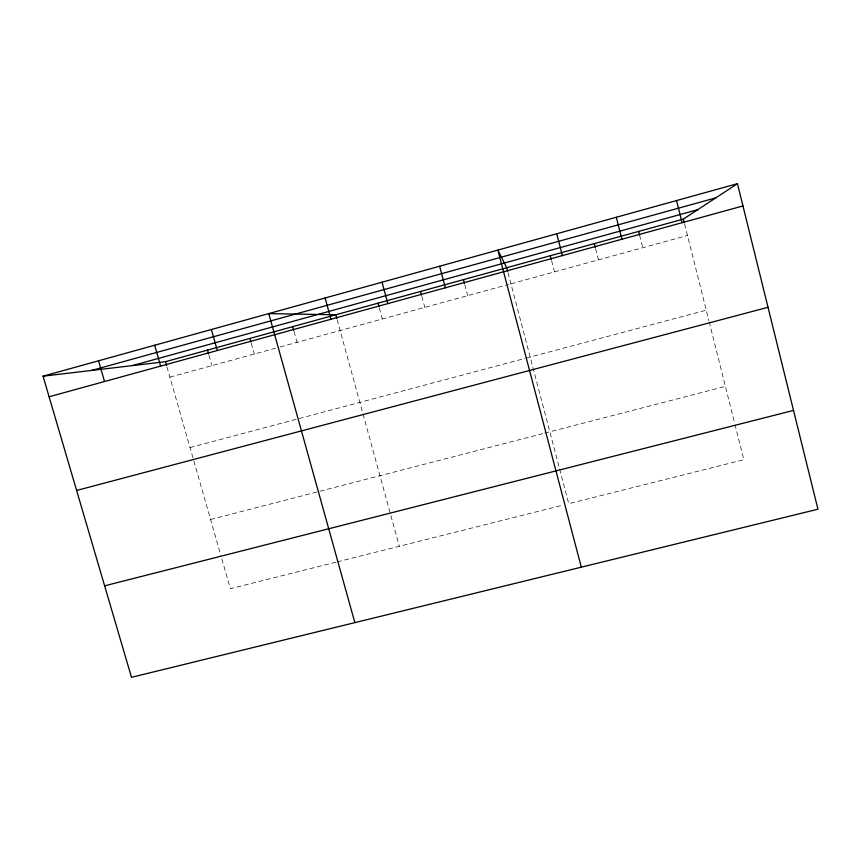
<?xml version="1.0" encoding="UTF-8"?>
<svg xmlns="http://www.w3.org/2000/svg" width="861" height="861" viewBox="0 0 861 861"><rect width="100%" height="100%" fill="white"/><g stroke="black" fill="none" stroke-linecap="round" stroke-linejoin="round"><path stroke-width="0.65" stroke-dasharray="4.3 3.23" d="M169.886 377.129L278.899 347.295M280.202 346.94L508.377 284.496M510.928 283.807L687.498 235.483M190.023 447.58L525.113 358.391M526.372 358.047L706.257 310.175M210.579 519.506L543.517 433.427M544.776 433.105L725.403 386.406M335.984 562.168L230.361 588.709L220.836 555.388M337.264 561.846L562.244 505.321M166.948 366.829L220.47 554.107M208.986 355.281L211.914 365.634M251.272 343.227L254.296 354.032M294.021 331.485L297.034 342.334M337.135 319.635L362.653 412.667M363.008 413.958L399.3 546.261M379.324 308.044L382.295 319M421.858 296.356L424.817 307.366M464.757 284.56L467.695 295.635M508.001 272.679L559.284 467.749M559.628 469.03L568.734 503.696L743.818 459.709L735.1 424.979M551.61 260.7L554.516 271.872M595.586 248.614L598.47 259.839M639.605 235.171L642.801 247.71M684.646 224.14L708.851 320.507M709.173 321.799L734.777 423.698"/><path stroke-width="1.29" d="M43.05 376.182L165.473 361.685L683.376 219.092L737.447 183.673L817.95 509.217L131.496 677.327L43.05 376.182L737.447 183.673M91.589 370.434L715.782 197.869M132.465 365.591L697.776 209.664M49.099 396.77L742.957 205.951M76.618 490.458L768.023 307.302M104.633 585.835L793.519 410.406M98.541 360.791L104.547 381.52M154.657 345.239L160.62 366.097M165.473 361.685L166.582 365.538M207.523 350.104L208.62 353.989M211.397 329.505L217.327 350.502M249.927 338.427L250.938 342.032M292.686 326.653L293.687 330.28M354.85 622.632L268.783 313.598L335.801 314.782L336.802 318.419M325.103 297.981L330.947 319.259M382.047 282.204L387.848 303.61M378.001 303.169L378.991 306.828M420.545 291.459L421.535 295.129M439.637 266.232L445.385 287.789M463.444 279.642L464.423 283.334M507.678 271.441L506.698 267.739L497.862 250.088L581.304 567.173M556.744 233.772L562.405 255.609M550.319 255.728L551.288 259.452M594.305 243.62L595.263 247.365M638.658 231.405L639.605 235.171M616.293 217.263L621.911 239.24M683.376 219.092L684.334 222.881M676.531 200.559L682.084 222.687"/></g></svg>
